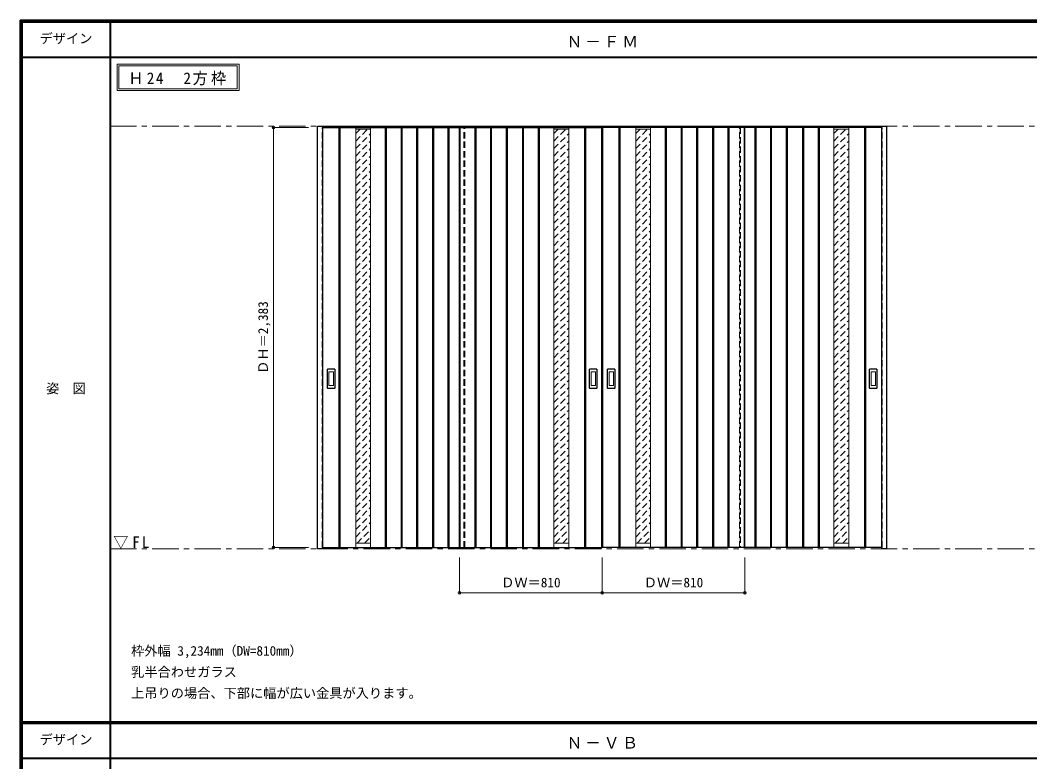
# Model space of a CAD drawing. Units: millimetres, scale not verified. Extents: x -6000 to 5700, y -4307 to 4260.
# Drawn here: x -6000 to -267, y -36 to 4175 of the extents above; entities that cross this region are included whole.
import ezdxf
from ezdxf.enums import TextEntityAlignment as Align

# ---------------------------------------------------------------- set-up
doc = ezdxf.new("R2010")
doc.units = ezdxf.units.MM
doc.header["$LTSCALE"] = 30
doc.header["$PDMODE"] = 32
doc.header["$PDSIZE"] = 15
doc.linetypes.add('CHAIN1', pattern=[8, 5, -1, 1, -1])
doc.linetypes.add('DASHED1', pattern=[1.8, 1.2, -0.6])
for name, color, linetype, lineweight in [('0-1_通り芯', 7, 'CHAIN1', 18), ('0-2_扉', 3, 'Continuous', 25), ('0-3_仕上げ', 7, 'Continuous', 18), ('0-4_枠', 3, 'Continuous', 25), ('0-6_引手', 7, 'Continuous', 18), ('0-A_文字', 7, 'Continuous', 18), ('0-B_寸法', 7, 'Continuous', 9), ('0-C_ハッチ', 4, 'DASHED1', 9), ('F-1_枠', 6, 'Continuous', 40)]:
    doc.layers.add(name, color=color, linetype=linetype, lineweight=lineweight)
doc.layers.add('F-A_文字', color=7, linetype='Continuous')
doc.styles.add('ＭＳ ゴシック', font='')
doc.styles.get('ＭＳ ゴシック').set_extended_font_data('MS Gothic')

msp = doc.modelspace()

# ---------------------------------------------------------------- linework, layer by layer
at = {"layer": '0-1_通り芯'}
for p, q in [((-5490, 3573), (5690, 3573)), ((-5490, 1173), (5690, 1173))]:
    msp.add_line(p, q, dxfattribs=at)
at = {"layer": '0-2_扉', "color": 4, "linetype": 'DASHED1', "lineweight": 9}
for p, q in [((-4282, 3565), (-4285, 3565)), ((-4285, 1182), (-4285, 3565)), ((-3475, 1182), (-3475, 3565)), ((-1915, 1182), (-1915, 3565)), ((-4282, 1182), (-4285, 1182)), ((-1108, 1182), (-1105, 1182)), ((-1108, 1173), (-1105, 1173))]:
    msp.add_line(p, q, dxfattribs=at)
at = {"layer": '0-2_扉'}
for p, q in [((-4282, 3565), (-2695, 3565)), ((-2695, 1182), (-2695, 3565)), ((-1108, 3565), (-2695, 3565)), ((-1885, 1182), (-1885, 3565)), ((-1885, 1182), (-1885, 3565)), ((-4282, 1182), (-2695, 1182)), ((-1108, 1182), (-2695, 1182))]:
    msp.add_line(p, q, dxfattribs=at)
at = {"layer": '0-2_扉', "color": 4, "linetype": 'DASHED1', "lineweight": 9}
msp.add_lwpolyline([(-1105, 1182), (-1105, 3565), (-1108, 3565)], dxfattribs=at)
at = {"layer": '0-3_仕上げ', "color": 3, "lineweight": 25}
for p, q in [((-4190, 3565), (-4190, 1182)), ((-4185, 3565), (-4185, 1182)), ((-3927, 3565), (-3927, 1182)), ((-3922, 3565), (-3922, 1182)), ((-3837, 3565), (-3837, 1182)), ((-3832, 3565), (-3832, 1182)), ((-3747, 1182), (-3747, 3565)), ((-3742, 1182), (-3742, 3565)), ((-3657, 1182), (-3657, 3565)), ((-3652, 1182), (-3652, 3565)), ((-3569, 1182), (-3569, 3565)), ((-3564, 1182), (-3564, 3565)), ((-3505, 1182), (-3505, 3565)), ((-3502, 1182), (-3502, 3565)), ((-3416, 1182), (-3416, 3565)), ((-3411, 1182), (-3411, 3565)), ((-3328, 1182), (-3328, 3565)), ((-3323, 1182), (-3323, 3565)), ((-3238, 1182), (-3238, 3565)), ((-3233, 1182), (-3233, 3565)), ((-3148, 3565), (-3148, 1182)), ((-3143, 3565), (-3143, 1182)), ((-3058, 3565), (-3058, 1182)), ((-3053, 3565), (-3053, 1182)), ((-2795, 3565), (-2795, 1182)), ((-2790, 3565), (-2790, 1182)), ((-2698, 1182), (-2698, 3565)), ((-2692, 1182), (-2692, 3565)), ((-2600, 3565), (-2600, 1182)), ((-2595, 3565), (-2595, 1182)), ((-2337, 3565), (-2337, 1182)), ((-2332, 3565), (-2332, 1182)), ((-2247, 3565), (-2247, 1182)), ((-2242, 3565), (-2242, 1182)), ((-2157, 1182), (-2157, 3565)), ((-2152, 1182), (-2152, 3565)), ((-2067, 1182), (-2067, 3565)), ((-2062, 1182), (-2062, 3565)), ((-1979, 1182), (-1979, 3565)), ((-1974, 1182), (-1974, 3565)), ((-1888, 1182), (-1888, 3565)), ((-1888, 1182), (-1888, 3565)), ((-1826, 1182), (-1826, 3565)), ((-1821, 1182), (-1821, 3565)), ((-1738, 1182), (-1738, 3565)), ((-1733, 1182), (-1733, 3565)), ((-1648, 1182), (-1648, 3565)), ((-1643, 1182), (-1643, 3565)), ((-1558, 3565), (-1558, 1182)), ((-1553, 3565), (-1553, 1182)), ((-1468, 3565), (-1468, 1182)), ((-1463, 3565), (-1463, 1182)), ((-1205, 3565), (-1205, 1182)), ((-1200, 3565), (-1200, 1182))]:
    msp.add_line(p, q, dxfattribs=at)
at = {"layer": '0-3_仕上げ'}
for p, q in [((-4095, 3565), (-4095, 1182)), ((-4010, 3557), (-4095, 3557)), ((-4010, 3565), (-4010, 1182)), ((-2970, 3565), (-2970, 1182)), ((-2970, 3557), (-2885, 3557)), ((-2885, 3565), (-2885, 1182)), ((-2505, 3565), (-2505, 1182)), ((-2420, 3557), (-2505, 3557)), ((-2420, 3565), (-2420, 1182)), ((-1380, 3565), (-1380, 1182)), ((-1380, 3557), (-1295, 3557)), ((-1295, 3565), (-1295, 1182)), ((-4010, 1206), (-4095, 1206)), ((-2970, 1206), (-2885, 1206)), ((-2420, 1206), (-2505, 1206)), ((-1380, 1206), (-1295, 1206))]:
    msp.add_line(p, q, dxfattribs=at)
at = {"layer": '0-3_仕上げ', "color": 3, "linetype": 'DASHED1', "lineweight": 25}
for p, q in [((-3478, 1182), (-3478, 3565)), ((-1912, 3565), (-1912, 1182))]:
    msp.add_line(p, q, dxfattribs=at)
at = {"layer": '0-4_枠'}
for p, q in [((-4312, 3573), (-1078, 3573)), ((-4312, 1173), (-4312, 3573)), ((-4282, 1173), (-4282, 3573)), ((-1108, 1173), (-1108, 3573)), ((-1078, 1173), (-1078, 3573)), ((-4282, 1173), (-4312, 1173)), ((-1078, 1173), (-1108, 1173))]:
    msp.add_line(p, q, dxfattribs=at)
at = {"layer": '0-6_引手', "color": 3, "lineweight": 25}
for p, q in [((-4255, 2086), (-4255, 2193)), ((-4214.5, 2194.5), (-4253.5, 2194.5)), ((-4213, 2193), (-4213, 2086)), ((-2767, 2086), (-2767, 2193)), ((-2726.5, 2194.5), (-2765.5, 2194.5)), ((-2725, 2193), (-2725, 2086)), ((-2665, 2086), (-2665, 2193)), ((-2624.5, 2194.5), (-2663.5, 2194.5)), ((-2623, 2193), (-2623, 2086)), ((-1177, 2086), (-1177, 2193)), ((-1136.5, 2194.5), (-1175.5, 2194.5)), ((-1135, 2193), (-1135, 2086)), ((-4214.5, 2084.5), (-4253.5, 2084.5)), ((-2726.5, 2084.5), (-2765.5, 2084.5)), ((-2624.5, 2084.5), (-2663.5, 2084.5)), ((-1136.5, 2084.5), (-1175.5, 2084.5))]:
    msp.add_line(p, q, dxfattribs=at)
at = {"layer": '0-6_引手'}
for p, q in [((-4246.5, 2102), (-4246.5, 2177)), ((-4223, 2178.5), (-4245, 2178.5)), ((-4221.5, 2177), (-4221.5, 2102)), ((-2758.5, 2102), (-2758.5, 2177)), ((-2735, 2178.5), (-2757, 2178.5)), ((-2733.5, 2177), (-2733.5, 2102)), ((-2656.5, 2102), (-2656.5, 2177)), ((-2633, 2178.5), (-2655, 2178.5)), ((-2631.5, 2177), (-2631.5, 2102)), ((-1168.5, 2102), (-1168.5, 2177)), ((-1145, 2178.5), (-1167, 2178.5)), ((-1143.5, 2177), (-1143.5, 2102)), ((-4223, 2100.5), (-4245, 2100.5)), ((-2735, 2100.5), (-2757, 2100.5)), ((-2633, 2100.5), (-2655, 2100.5)), ((-1145, 2100.5), (-1167, 2100.5))]:
    msp.add_line(p, q, dxfattribs=at)
at = {"layer": '0-6_引手', "color": 3, "lineweight": 25}
for centre, start, end in [((-4253.5, 2193), 90, 180), ((-4214.5, 2193), 0, 90), ((-2765.5, 2193), 90, 180), ((-2726.5, 2193), 0, 90), ((-2663.5, 2193), 90, 180), ((-2624.5, 2193), 0, 90), ((-1175.5, 2193), 90, 180), ((-1136.5, 2193), 0, 90), ((-4253.5, 2086), 180, 270), ((-4214.5, 2086), 270, 0), ((-2765.5, 2086), 180, 270), ((-2726.5, 2086), 270, 0), ((-2663.5, 2086), 180, 270), ((-2624.5, 2086), 270, 0), ((-1175.5, 2086), 180, 270), ((-1136.5, 2086), 270, 0)]:
    msp.add_arc(centre, 1.5, start, end, dxfattribs=at)
at = {"layer": '0-6_引手'}
for centre, start, end in [((-4245, 2177), 90, 180), ((-4223, 2177), 0, 90), ((-2757, 2177), 90, 180), ((-2735, 2177), 0, 90), ((-2655, 2177), 90, 180), ((-2633, 2177), 0, 90), ((-1167, 2177), 90, 180), ((-1145, 2177), 0, 90), ((-4245, 2102), 180, 270), ((-4223, 2102), 270, 0), ((-2757, 2102), 180, 270), ((-2735, 2102), 270, 0), ((-2655, 2102), 180, 270), ((-2633, 2102), 270, 0), ((-1167, 2102), 180, 270), ((-1145, 2102), 270, 0)]:
    msp.add_arc(centre, 1.5, start, end, dxfattribs=at)
at = {"layer": '0-A_文字'}
for p, q in [((-5450, 3925), (-5450, 3775)), ((-5440, 3915), (-5440, 3785)), ((-5440, 3915), (-4767.38, 3915)), ((-4767.38, 3915), (-4767.38, 3785)), ((-5440, 3785), (-4767.38, 3785)), ((-5450, 3775), (-4757.38, 3775))]:
    msp.add_line(p, q, dxfattribs=at)
msp.add_lwpolyline([(-5450, 3925), (-4757.38, 3925), (-4757.38, 3775)], dxfattribs=at)
at = {"layer": '0-B_寸法', "color": 4}
for p, q in [((-4562, 3565), (-4362, 3565)), ((-4562, 3565), (-4562, 1182)), ((-4562, 1182), (-4362, 1182)), ((-3505, 923.5), (-3505, 1123.5)), ((-2695, 923.5), (-2695, 1123.5)), ((-1885, 923.5), (-1885, 1123.5)), ((-3505, 923.5), (-1885, 923.5))]:
    msp.add_line(p, q, dxfattribs=at)
at = {"layer": '0-B_寸法'}
for p in [(-4562, 3565), (-4562, 1182), (-3505, 923.5), (-2695, 923.5), (-1885, 923.5)]:
    msp.add_point(p, dxfattribs=at)
at = {"layer": '0-C_ハッチ'}
for p, q in [((-4095, 3488.65), (-4026.65, 3557)), ((-4095, 3531.07), (-4069.07, 3557)), ((-2970, 3488.65), (-2901.65, 3557)), ((-2970, 3531.07), (-2944.07, 3557)), ((-2505, 3488.65), (-2436.65, 3557)), ((-2505, 3531.07), (-2479.07, 3557)), ((-1380, 3488.65), (-1311.65, 3557)), ((-1380, 3531.07), (-1354.07, 3557)), ((-4095, 3446.22), (-4010, 3531.22)), ((-2970, 3446.22), (-2885, 3531.22)), ((-2505, 3446.22), (-2420, 3531.22)), ((-1380, 3446.22), (-1295, 3531.22)), ((-4095, 3403.79), (-4010, 3488.79)), ((-4095, 3361.37), (-4010, 3446.37)), ((-2970, 3403.79), (-2885, 3488.79)), ((-2970, 3361.37), (-2885, 3446.37)), ((-2505, 3403.79), (-2420, 3488.79)), ((-2505, 3361.37), (-2420, 3446.37)), ((-1380, 3403.79), (-1295, 3488.79)), ((-1380, 3361.37), (-1295, 3446.37)), ((-4095, 3318.94), (-4010, 3403.94)), ((-2970, 3318.94), (-2885, 3403.94)), ((-2505, 3318.94), (-2420, 3403.94)), ((-1380, 3318.94), (-1295, 3403.94)), ((-4095, 3276.51), (-4010, 3361.51)), ((-2970, 3276.51), (-2885, 3361.51)), ((-2505, 3276.51), (-2420, 3361.51)), ((-1380, 3276.51), (-1295, 3361.51)), ((-4095, 3234.09), (-4010, 3319.09)), ((-4095, 3191.66), (-4010, 3276.66)), ((-2970, 3234.09), (-2885, 3319.09)), ((-2970, 3191.66), (-2885, 3276.66)), ((-2505, 3234.09), (-2420, 3319.09)), ((-2505, 3191.66), (-2420, 3276.66)), ((-1380, 3234.09), (-1295, 3319.09)), ((-1380, 3191.66), (-1295, 3276.66)), ((-4095, 3149.23), (-4010, 3234.23)), ((-2970, 3149.23), (-2885, 3234.23)), ((-2505, 3149.23), (-2420, 3234.23)), ((-1380, 3149.23), (-1295, 3234.23)), ((-4095, 3106.81), (-4010, 3191.81)), ((-2970, 3106.81), (-2885, 3191.81)), ((-2505, 3106.81), (-2420, 3191.81)), ((-1380, 3106.81), (-1295, 3191.81)), ((-4095, 3064.38), (-4010, 3149.38)), ((-4095, 3021.95), (-4010, 3106.95)), ((-2970, 3064.38), (-2885, 3149.38)), ((-2970, 3021.95), (-2885, 3106.95)), ((-2505, 3064.38), (-2420, 3149.38)), ((-2505, 3021.95), (-2420, 3106.95)), ((-1380, 3064.38), (-1295, 3149.38)), ((-1380, 3021.95), (-1295, 3106.95)), ((-4095, 2979.53), (-4010, 3064.53)), ((-2970, 2979.53), (-2885, 3064.53)), ((-2505, 2979.53), (-2420, 3064.53)), ((-1380, 2979.53), (-1295, 3064.53)), ((-4095, 2937.1), (-4010, 3022.1)), ((-2970, 2937.1), (-2885, 3022.1)), ((-2505, 2937.1), (-2420, 3022.1)), ((-1380, 2937.1), (-1295, 3022.1)), ((-4095, 2894.68), (-4010, 2979.68)), ((-4095, 2852.25), (-4010, 2937.25)), ((-2970, 2894.68), (-2885, 2979.68)), ((-2970, 2852.25), (-2885, 2937.25)), ((-2505, 2894.68), (-2420, 2979.68)), ((-2505, 2852.25), (-2420, 2937.25)), ((-1380, 2894.68), (-1295, 2979.68)), ((-1380, 2852.25), (-1295, 2937.25)), ((-4095, 2809.82), (-4010, 2894.82)), ((-2970, 2809.82), (-2885, 2894.82)), ((-2505, 2809.82), (-2420, 2894.82)), ((-1380, 2809.82), (-1295, 2894.82)), ((-4095, 2767.4), (-4010, 2852.4)), ((-4095, 2724.97), (-4010, 2809.97)), ((-2970, 2767.4), (-2885, 2852.4)), ((-2970, 2724.97), (-2885, 2809.97)), ((-2505, 2767.4), (-2420, 2852.4)), ((-2505, 2724.97), (-2420, 2809.97)), ((-1380, 2767.4), (-1295, 2852.4)), ((-1380, 2724.97), (-1295, 2809.97)), ((-4095, 2682.54), (-4010, 2767.54)), ((-2970, 2682.54), (-2885, 2767.54)), ((-2505, 2682.54), (-2420, 2767.54)), ((-1380, 2682.54), (-1295, 2767.54)), ((-4095, 2640.12), (-4010, 2725.12)), ((-2970, 2640.12), (-2885, 2725.12)), ((-2505, 2640.12), (-2420, 2725.12)), ((-1380, 2640.12), (-1295, 2725.12)), ((-4095, 2597.69), (-4010, 2682.69)), ((-4095, 2555.26), (-4010, 2640.26)), ((-2970, 2597.69), (-2885, 2682.69)), ((-2970, 2555.26), (-2885, 2640.26)), ((-2505, 2597.69), (-2420, 2682.69)), ((-2505, 2555.26), (-2420, 2640.26)), ((-1380, 2597.69), (-1295, 2682.69)), ((-1380, 2555.26), (-1295, 2640.26)), ((-4095, 2512.84), (-4010, 2597.84)), ((-2970, 2512.84), (-2885, 2597.84)), ((-2505, 2512.84), (-2420, 2597.84)), ((-1380, 2512.84), (-1295, 2597.84)), ((-4095, 2470.41), (-4010, 2555.41)), ((-2970, 2470.41), (-2885, 2555.41)), ((-2505, 2470.41), (-2420, 2555.41)), ((-1380, 2470.41), (-1295, 2555.41)), ((-4095, 2427.98), (-4010, 2512.98)), ((-4095, 2385.56), (-4010, 2470.56)), ((-2970, 2427.98), (-2885, 2512.98)), ((-2970, 2385.56), (-2885, 2470.56)), ((-2505, 2427.98), (-2420, 2512.98)), ((-2505, 2385.56), (-2420, 2470.56)), ((-1380, 2427.98), (-1295, 2512.98)), ((-1380, 2385.56), (-1295, 2470.56)), ((-4095, 2343.13), (-4010, 2428.13)), ((-2970, 2343.13), (-2885, 2428.13)), ((-2505, 2343.13), (-2420, 2428.13)), ((-1380, 2343.13), (-1295, 2428.13)), ((-4095, 2300.71), (-4010, 2385.71)), ((-2970, 2300.71), (-2885, 2385.71)), ((-2505, 2300.71), (-2420, 2385.71)), ((-1380, 2300.71), (-1295, 2385.71)), ((-4095, 2258.28), (-4010, 2343.28)), ((-4095, 2215.85), (-4010, 2300.85)), ((-2970, 2258.28), (-2885, 2343.28)), ((-2970, 2215.85), (-2885, 2300.85)), ((-2505, 2258.28), (-2420, 2343.28)), ((-2505, 2215.85), (-2420, 2300.85)), ((-1380, 2258.28), (-1295, 2343.28)), ((-1380, 2215.85), (-1295, 2300.85)), ((-4095, 2173.43), (-4010, 2258.43)), ((-2970, 2173.43), (-2885, 2258.43)), ((-2505, 2173.43), (-2420, 2258.43)), ((-1380, 2173.43), (-1295, 2258.43)), ((-4095, 2131), (-4010, 2216)), ((-2970, 2131), (-2885, 2216)), ((-2505, 2131), (-2420, 2216)), ((-1380, 2131), (-1295, 2216)), ((-4095, 2088.57), (-4010, 2173.57)), ((-4095, 2046.15), (-4010, 2131.15)), ((-2970, 2088.57), (-2885, 2173.57)), ((-2970, 2046.15), (-2885, 2131.15)), ((-2505, 2088.57), (-2420, 2173.57)), ((-2505, 2046.15), (-2420, 2131.15)), ((-1380, 2088.57), (-1295, 2173.57)), ((-1380, 2046.15), (-1295, 2131.15)), ((-4095, 2003.72), (-4010, 2088.72)), ((-2970, 2003.72), (-2885, 2088.72)), ((-2505, 2003.72), (-2420, 2088.72)), ((-1380, 2003.72), (-1295, 2088.72)), ((-4095, 1961.29), (-4010, 2046.29)), ((-2970, 1961.29), (-2885, 2046.29)), ((-2505, 1961.29), (-2420, 2046.29)), ((-1380, 1961.29), (-1295, 2046.29)), ((-4095, 1918.87), (-4010, 2003.87)), ((-4095, 1876.44), (-4010, 1961.44)), ((-2970, 1918.87), (-2885, 2003.87)), ((-2970, 1876.44), (-2885, 1961.44)), ((-2505, 1918.87), (-2420, 2003.87)), ((-2505, 1876.44), (-2420, 1961.44)), ((-1380, 1918.87), (-1295, 2003.87)), ((-1380, 1876.44), (-1295, 1961.44)), ((-4095, 1834.02), (-4010, 1919.02)), ((-2970, 1834.02), (-2885, 1919.02)), ((-2505, 1834.02), (-2420, 1919.02)), ((-1380, 1834.02), (-1295, 1919.02)), ((-4095, 1791.59), (-4010, 1876.59)), ((-2970, 1791.59), (-2885, 1876.59)), ((-2505, 1791.59), (-2420, 1876.59)), ((-1380, 1791.59), (-1295, 1876.59)), ((-4095, 1749.16), (-4010, 1834.16)), ((-4095, 1706.74), (-4010, 1791.74)), ((-2970, 1749.16), (-2885, 1834.16)), ((-2970, 1706.74), (-2885, 1791.74)), ((-2505, 1749.16), (-2420, 1834.16)), ((-2505, 1706.74), (-2420, 1791.74)), ((-1380, 1749.16), (-1295, 1834.16)), ((-1380, 1706.74), (-1295, 1791.74)), ((-4095, 1664.31), (-4010, 1749.31)), ((-2970, 1664.31), (-2885, 1749.31)), ((-2505, 1664.31), (-2420, 1749.31)), ((-1380, 1664.31), (-1295, 1749.31)), ((-4095, 1621.88), (-4010, 1706.88)), ((-4095, 1579.46), (-4010, 1664.46)), ((-2970, 1621.88), (-2885, 1706.88)), ((-2970, 1579.46), (-2885, 1664.46)), ((-2505, 1621.88), (-2420, 1706.88)), ((-2505, 1579.46), (-2420, 1664.46)), ((-1380, 1621.88), (-1295, 1706.88)), ((-1380, 1579.46), (-1295, 1664.46)), ((-4095, 1537.03), (-4010, 1622.03)), ((-2970, 1537.03), (-2885, 1622.03)), ((-2505, 1537.03), (-2420, 1622.03)), ((-1380, 1537.03), (-1295, 1622.03)), ((-4095, 1494.6), (-4010, 1579.6)), ((-2970, 1494.6), (-2885, 1579.6)), ((-2505, 1494.6), (-2420, 1579.6)), ((-1380, 1494.6), (-1295, 1579.6)), ((-4095, 1452.18), (-4010, 1537.18)), ((-4095, 1409.75), (-4010, 1494.75)), ((-2970, 1452.18), (-2885, 1537.18)), ((-2970, 1409.75), (-2885, 1494.75)), ((-2505, 1452.18), (-2420, 1537.18)), ((-2505, 1409.75), (-2420, 1494.75)), ((-1380, 1452.18), (-1295, 1537.18)), ((-1380, 1409.75), (-1295, 1494.75)), ((-4095, 1367.32), (-4010, 1452.32)), ((-2970, 1367.32), (-2885, 1452.32)), ((-2505, 1367.32), (-2420, 1452.32)), ((-1380, 1367.32), (-1295, 1452.32)), ((-4095, 1324.9), (-4010, 1409.9)), ((-2970, 1324.9), (-2885, 1409.9)), ((-2505, 1324.9), (-2420, 1409.9)), ((-1380, 1324.9), (-1295, 1409.9)), ((-4095, 1282.47), (-4010, 1367.47)), ((-4095, 1240.05), (-4010, 1325.05)), ((-2970, 1282.47), (-2885, 1367.47)), ((-2970, 1240.05), (-2885, 1325.05)), ((-2505, 1282.47), (-2420, 1367.47)), ((-2505, 1240.05), (-2420, 1325.05)), ((-1380, 1282.47), (-1295, 1367.47)), ((-1380, 1240.05), (-1295, 1325.05)), ((-4086.62, 1206), (-4010, 1282.62)), ((-2961.62, 1206), (-2885, 1282.62)), ((-2496.62, 1206), (-2420, 1282.62)), ((-1371.62, 1206), (-1295, 1282.62)), ((-4044.19, 1206), (-4010, 1240.19)), ((-2919.19, 1206), (-2885, 1240.19)), ((-2454.19, 1206), (-2420, 1240.19)), ((-1329.19, 1206), (-1295, 1240.19))]:
    msp.add_line(p, q, dxfattribs=at)
at = {"layer": 'F-1_枠'}
for p, q in [((-6000, 4175), (5700, 4175)), ((-6000, 4175), (-6000, -4205)), ((-6000, 4170), (5700, 4170)), ((-6000, 4165), (5700, 4165)), ((-5995, 4175), (-5995, -4205)), ((-5990, 4175), (-5990, -4205)), ((-5490, 4175), (-5490, -3790)), ((-6000, 3965), (5700, 3965)), ((-6000, 190.5), (5700, 190.5)), ((-6000, 187.5), (5700, 187.5)), ((-6000, 184.5), (5700, 184.5)), ((-6000, -15.5), (5700, -15.5))]:
    msp.add_line(p, q, dxfattribs=at)

# ---------------------------------------------------------------- texts
at = {"layer": '0-A_文字', "style": 'ＭＳ ゴシック'}
for s, p in [('枠外幅 3,234mm（DW=810mm）', (-5370, 550.5)), ('乳半合わせガラス', (-5370, 430.5)), ('上吊りの場合、下部に幅が広い金具が入ります。', (-5370, 310.5))]:
    msp.add_text(s, height=54.99, dxfattribs=at).set_placement(p, align=Align.BOTTOM_LEFT)
at = {"layer": '0-A_文字', "char_height": 65.98, "attachment_point": 7, "style": 'ＭＳ ゴシック'}
for s, insert in [('\\T1.17;Ｎ－ＦＭ', (-2897.5, 4020)), ('\\T1.22;\\W0.95;Ｈ24\u30002方枠', (-5385.34, 3805)), ('\\T1.26;\\W0.95;▽FL', (-5471.25, 1173)), ('\\T1.17;Ｎ－ＶＢ', (-2897.5, 39.5))]:
    msp.add_mtext(s, dxfattribs=dict(at, insert=insert))
at = {"layer": '0-B_寸法', "style": 'ＭＳ ゴシック'}
msp.add_text('ＤＨ＝2,383', height=54.99, rotation=90, dxfattribs=at).set_placement((-4577, 2167.25), align=Align.BOTTOM_LEFT)
for p in [(-3268.75, 938.5), (-2458.75, 938.5)]:
    msp.add_text('ＤＷ＝810', height=54.99, dxfattribs=at).set_placement(p, align=Align.BOTTOM_LEFT)
at = {"layer": 'F-A_文字', "style": 'ＭＳ ゴシック'}
for s, p in [('デザイン', (-5890, 4027.5)), ('姿\u3000図', (-5852.5, 2040.25)), ('デザイン', (-5890, 47))]:
    msp.add_text(s, height=54.99, dxfattribs=at).set_placement(p, align=Align.BOTTOM_LEFT)

doc.saveas('drawing.dxf')
